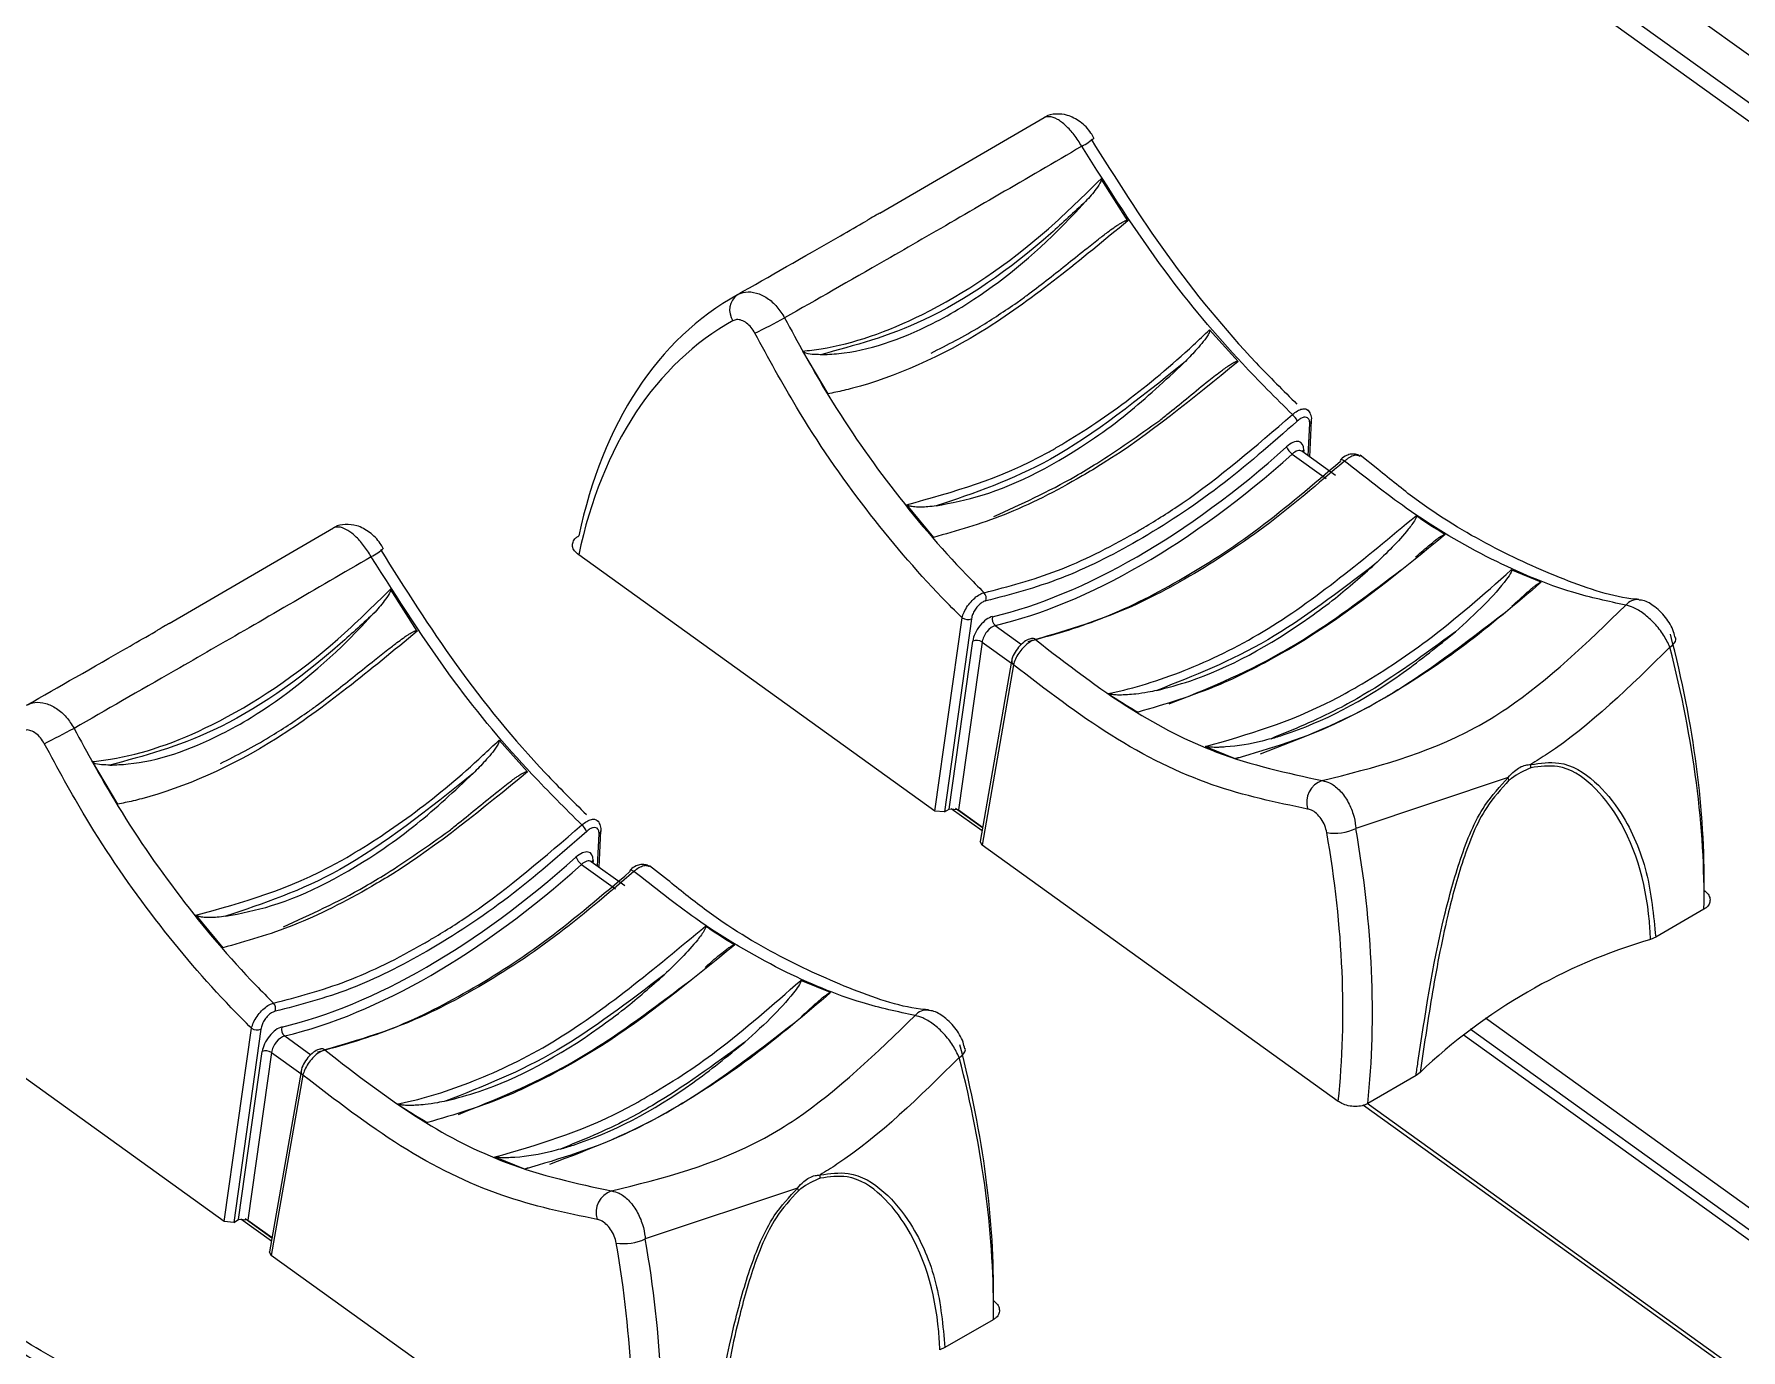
# Model space of a CAD drawing. Header units: inches. Extents: x 1.2 to 43.4, y 1.7 to 28.6.
# Drawn here: x 9.558 to 10.728, y 14.014 to 14.915 of the extents above; entities that cross this region are included whole.
import ezdxf

# ---------------------------------------------------------------- set-up
doc = ezdxf.new("R2010")
doc.units = ezdxf.units.IN
doc.header["$MEASUREMENT"] = 0

msp = doc.modelspace()

# ---------------------------------------------------------------- linework, layer by layer
for p, q in [((9.7171, 15.6321), (12.6866, 13.4969)), ((9.6946, 15.6029), (12.664, 13.4677)), ((9.7137, 15.6019), (12.6831, 13.4666)), ((10.1381, 14.7927), (10.2506, 14.8581)), ((10.3081, 14.7874), (10.2898, 14.8162)), ((10.3836, 14.6909), (10.3641, 14.7126)), ((10.0851, 14.698), (10.1025, 14.6688)), ((10.4316, 14.6263), (10.4327, 14.6485)), ((10.4328, 14.6255), (10.434, 14.6506)), ((10.4207, 14.6275), (10.4439, 14.6108)), ((10.4274, 14.6294), (10.4272, 14.6294)), ((10.4504, 14.6128), (10.4273, 14.6294)), ((10.4286, 14.6303), (10.4285, 14.6285)), ((10.4795, 14.6171), (10.4673, 14.6267)), ((10.1563, 14.5928), (10.1748, 14.5704)), ((9.651, 14.5115), (9.7635, 14.5769)), ((10.1758, 14.3828), (9.9316, 14.5584)), ((10.5914, 14.5397), (10.5709, 14.5481)), ((9.821, 14.5062), (9.8027, 14.535)), ((10.1758, 14.3828), (10.1944, 14.5153)), ((10.2009, 14.5147), (10.1823, 14.3823)), ((10.2172, 14.51), (10.2352, 14.4971)), ((10.1856, 14.3842), (10.2017, 14.4993)), ((10.2082, 14.4987), (10.192, 14.3838)), ((10.2082, 14.4987), (10.2282, 14.4843)), ((10.6837, 14.5013), (10.6836, 14.5016)), ((10.2284, 14.4856), (10.2068, 14.3621)), ((10.2297, 14.4831), (10.2081, 14.3596)), ((9.8965, 14.4097), (9.877, 14.4314)), ((10.3613, 14.4271), (10.382, 14.4188)), ((9.598, 14.4168), (9.6154, 14.3876)), ((10.5687, 14.4058), (10.4643, 14.371)), ((10.1823, 14.3823), (10.1758, 14.3828)), ((10.1823, 14.3823), (10.1856, 14.3842)), ((10.192, 14.3838), (10.1856, 14.3842)), ((10.187, 14.3847), (10.2081, 14.3696)), ((10.2084, 14.3714), (10.19, 14.3847)), ((10.192, 14.3838), (10.2085, 14.3719)), ((9.9445, 14.3451), (9.9456, 14.3673)), ((9.9457, 14.3443), (9.9469, 14.3694)), ((10.2081, 14.3596), (10.2068, 14.3621)), ((10.4523, 14.184), (10.2081, 14.3596)), ((9.9336, 14.3463), (9.9568, 14.3296)), ((9.9402, 14.3482), (9.9401, 14.3482)), ((9.9633, 14.3316), (9.9402, 14.3482)), ((9.9415, 14.3491), (9.9414, 14.3473)), ((9.9924, 14.3359), (9.9802, 14.3455)), ((9.6692, 14.3116), (9.6877, 14.2892)), ((10.7029, 14.3156), (10.6699, 14.2965)), ((10.6699, 14.2965), (10.6663, 14.2949)), ((9.6887, 14.1016), (9.4445, 14.2772)), ((10.1043, 14.2585), (10.0838, 14.2669)), ((11.6292, 13.4673), (10.5532, 14.2409)), ((9.6887, 14.1016), (9.7073, 14.2341)), ((9.7138, 14.2335), (9.6952, 14.1011)), ((9.7301, 14.2288), (9.748, 14.2159)), ((11.612, 13.4574), (10.5379, 14.2297)), ((11.6175, 13.4606), (10.5427, 14.2334)), ((9.6984, 14.103), (9.7146, 14.2181)), ((9.721, 14.2175), (9.7049, 14.1026)), ((9.721, 14.2175), (9.7411, 14.2031)), ((10.1965, 14.2201), (10.1965, 14.2204)), ((9.7413, 14.2044), (9.7196, 14.0809)), ((10.5084, 14.2038), (10.5056, 14.2017)), ((9.7426, 14.2019), (9.7209, 14.0784)), ((10.5056, 14.2017), (10.4725, 14.1826)), ((10.4697, 14.1815), (11.5369, 13.414)), ((11.5391, 13.4153), (10.4722, 14.1825)), ((9.8742, 14.1459), (9.8949, 14.1376)), ((10.0816, 14.1246), (9.9772, 14.0898)), ((9.6952, 14.1011), (9.6887, 14.1016)), ((9.6952, 14.1011), (9.6984, 14.103)), ((9.7049, 14.1026), (9.6984, 14.103)), ((9.6999, 14.1035), (9.721, 14.0884)), ((9.7213, 14.0902), (9.7029, 14.1035)), ((9.7049, 14.1026), (9.7214, 14.0907)), ((9.7209, 14.0784), (9.7196, 14.0809)), ((9.9652, 13.9028), (9.7209, 14.0784)), ((10.2158, 14.0344), (10.1827, 14.0153)), ((10.1827, 14.0153), (10.1792, 14.0137))]:
    msp.add_line(p, q)
at = {"flags": 128}
for points in [[(10.4539, 14.6237), (10.454, 14.6237), (10.4544, 14.6238), (10.4548, 14.6238), (10.4554, 14.6235), (10.456, 14.6232), (10.4566, 14.6227)], [(10.6796, 14.4952), (10.6813, 14.4965), (10.6826, 14.4979), (10.6834, 14.4992), (10.6838, 14.5004), (10.6837, 14.5013)], [(9.9668, 14.3425), (9.9669, 14.3425), (9.9672, 14.3426), (9.9677, 14.3426), (9.9682, 14.3423), (9.9689, 14.342), (9.9695, 14.3415)], [(10.1924, 14.214), (10.1942, 14.2153), (10.1955, 14.2166), (10.1963, 14.218), (10.1967, 14.2192), (10.1965, 14.2201)]]:
    msp.add_lwpolyline(points, dxfattribs=at)
for centre, radius, start, end in [((10.2569, 14.8765), 0.0428, 297.3178, 310.9883), ((10.0482, 14.7262), 0.0131, 127.1657, 213.8888), ((9.4537, 15.8949), 1.3273, 296.8105, 297.8), ((10.4143, 14.6462), 0.0106, 21.5812, 51.6572), ((10.4314, 14.6509), 0.00263, 298.5261, 353.1197), ((10.4266, 14.636), 0.0103, 199.6566, 235.2419), ((10.4301, 14.6277), 0.00302, 120.523, 150.5322), ((10.4547, 14.623), 0.00101, 142.0854, 203.2951), ((9.7698, 14.5953), 0.0428, 297.3177, 310.9883), ((10.2052, 14.5287), 0.00575, 341.647, 41.8164), ((10.6573, 14.5177), 0.0101, 83.9841, 141.2646), ((10.1982, 14.5209), 0.00675, 236.3071, 293.6461), ((10.2208, 14.5145), 0.0057, 162.5358, 231.1772), ((10.2044, 14.4931), 0.00675, 56.3036, 113.6529), ((10.2425, 14.4981), 0.00314, 46.5134, 100.3833), ((10.2311, 14.4854), 0.00267, 175.7016, 239.3075), ((8.9666, 15.6137), 1.3273, 296.8105, 297.8), ((10.5612, 14.4139), 0.0232, 356.7584, 2.1983), ((10.4463, 14.389), 0.0157, 108.7593, 197.277), ((10.5491, 14.3987), 0.0209, 14.6945, 20.0132), ((9.9272, 14.365), 0.0106, 21.5794, 51.6585), ((9.9443, 14.3696), 0.00263, 298.5261, 353.1197), ((10.4499, 14.4007), 0.033, 260.5484, 295.8397), ((9.9395, 14.3548), 0.0103, 199.657, 235.242), ((9.943, 14.3465), 0.00304, 120.5972, 149.2059), ((9.9676, 14.3418), 0.00101, 142.0932, 203.2874), ((10.7755, 13.9235), 0.3872, 106.3816, 133.613), ((9.7181, 14.2475), 0.00575, 341.6461, 41.8174), ((10.1702, 14.2365), 0.0101, 83.984, 141.2646), ((9.7111, 14.2397), 0.00675, 236.3057, 293.648), ((9.7336, 14.2333), 0.0057, 162.5358, 231.1781), ((9.7173, 14.2119), 0.00675, 56.3022, 113.6548), ((9.7554, 14.2169), 0.00314, 46.5124, 100.3843), ((9.7439, 14.2042), 0.00267, 175.7046, 239.309), ((10.0741, 14.1327), 0.0231, 356.7543, 2.2024), ((9.9592, 14.1078), 0.0157, 108.7596, 197.2765), ((10.062, 14.1174), 0.0209, 14.6941, 20.0136), ((9.9628, 14.1195), 0.033, 260.5482, 295.8399)]:
    msp.add_arc(centre, radius, start, end)
for centre, major_axis, ratio, start_param, end_param in [((10.2723, 14.3043), (-0.2278, 0.4346), 0.609477, 0.015514, 0.635757), ((10.2622, 14.299), (-0.2206, 0.4222), 0.610422, 0.01635, 0.636592), ((10.4188, 14.6241), (0.0079, 0.0113), 0.513883, 5.597097, 7.424621), ((10.3491, 14.9177), (0.2683, 0.3841), 0.513883, 3.664852, 4.283029), ((10.3523, 14.9155), (0.2709, 0.3878), 0.513775, 3.664923, 4.2831), ((10.4221, 14.6219), (0.00521, 0.00757), 0.519406, 6.272431, 7.420905), ((10.2114, 14.5044), (0.0079, 0.0113), 0.513883, 0.52326, 2.350784), ((10.2146, 14.5021), (0.00521, 0.00757), 0.519406, 0.519543, 2.347068), ((10.2748, 14.6119), (-0.324, 0.5157), 0.54313, 3.836956, 4.184286), ((10.2646, 14.6055), (-0.3312, 0.5282), 0.54393, 3.83737, 4.1847), ((10.0217, 14.4659), (-0.2821, 0.5398), 0.610422, 3.882904, 4.230235), ((10.0318, 14.4711), (-0.2893, 0.5523), 0.609678, 3.882247, 4.229577), ((9.9317, 14.3429), (0.0079, 0.0113), 0.513883, 5.597097, 7.424621), ((9.8619, 14.6365), (0.2683, 0.3841), 0.513883, 3.664852, 4.283029), ((9.8652, 14.6343), (0.2709, 0.3878), 0.513775, 3.664923, 4.2831), ((9.9349, 14.3407), (0.00521, 0.00757), 0.519406, 6.272431, 7.420905), ((9.7243, 14.2232), (0.0079, 0.0113), 0.513883, 0.52326, 2.350784), ((9.7275, 14.2209), (0.00521, 0.00757), 0.519406, 0.519543, 2.347068), ((9.7877, 14.3307), (-0.324, 0.5157), 0.54313, 3.836956, 4.184286), ((9.7775, 14.3243), (-0.3312, 0.5282), 0.54393, 3.83737, 4.1847), ((9.5346, 14.1847), (-0.2821, 0.5398), 0.610422, 3.882904, 4.230235), ((9.5447, 14.1899), (-0.2893, 0.5523), 0.609678, 3.882247, 4.229577)]:
    msp.add_ellipse(centre, major_axis=major_axis, ratio=ratio, start_param=start_param, end_param=end_param)
for points, knots in [([(10.2765, 14.8384), (10.2748, 14.8411), (10.2715, 14.8464), (10.2655, 14.8529), (10.2596, 14.8573), (10.2543, 14.8592), (10.2518, 14.8584), (10.2506, 14.8581)], [0, 0, 0, 0, 0.203816, 0.4060074, 0.6105444, 0.8213171, 1, 1, 1, 1]), ([(10.2848, 14.844), (10.2841, 14.8452), (10.2818, 14.8496), (10.2756, 14.8555), (10.2673, 14.86), (10.259, 14.8609), (10.2532, 14.8599), (10.251, 14.8582), (10.2508, 14.858)], [0, 0, 0, 0, 0.093418, 0.344977, 0.591034, 0.79107, 0.975801, 1, 1, 1, 1]), ([(10.2765, 14.8384), (10.2386, 14.8163), (10.1911, 14.7886), (10.1233, 14.7496), (10.0947, 14.7333), (10.0728, 14.7208)], [0, 0, 0, 0, 0.481828, 0.603062, 1, 1, 1, 1]), ([(10.4209, 14.6546), (10.4094, 14.666), (10.379, 14.6962), (10.3285, 14.7565), (10.2949, 14.8094), (10.2765, 14.8384)], [0, 0, 0, 0, 0.215853, 0.569407, 1, 1, 1, 1]), ([(10.2828, 14.8433), (10.2996, 14.8166), (10.3339, 14.7622), (10.3833, 14.7021), (10.4146, 14.671), (10.424, 14.6617)], [0, 0, 0, 0, 0.4027448, 0.8208253, 1, 1, 1, 1]), ([(10.0851, 14.698), (10.0893, 14.6985), (10.1151, 14.7015), (10.1712, 14.721), (10.2383, 14.7657), (10.2778, 14.8045), (10.2898, 14.8162)], [0, 0, 0, 0, 0.066937, 0.41117, 0.821319, 1, 1, 1, 1]), ([(10.2898, 14.8162), (10.2899, 14.8161), (10.29, 14.8159), (10.2899, 14.8153), (10.289, 14.8129), (10.2854, 14.8077), (10.2816, 14.8034), (10.2791, 14.8006)], [0, 0, 0, 0, 0.013157, 0.033548, 0.099391, 0.407967, 1, 1, 1, 1]), ([(10.2791, 14.8006), (10.2712, 14.7932), (10.2353, 14.7595), (10.1714, 14.7154), (10.1206, 14.7018), (10.0973, 14.6956)], [0, 0, 0, 0, 0.132152, 0.602042, 1, 1, 1, 1]), ([(10.0973, 14.6956), (10.1015, 14.6958), (10.1251, 14.6968), (10.1585, 14.7079), (10.2096, 14.7365), (10.2459, 14.7651), (10.2729, 14.7939), (10.2791, 14.8006)], [0, 0, 0, 0, 0.076489, 0.432336, 0.53972, 0.893345, 1, 1, 1, 1]), ([(10.1381, 14.7927), (10.1373, 14.7922), (10.1353, 14.7911), (10.1317, 14.789), (10.1292, 14.7875), (10.1286, 14.7871)], [0, 0, 0, 0, 0.350005, 0.834652, 1, 1, 1, 1]), ([(10.0403, 14.7367), (10.0625, 14.7493), (10.0893, 14.7646), (10.1227, 14.7838), (10.1286, 14.7871)], [0, 0, 0, 0, 0.824174, 1, 1, 1, 1]), ([(10.3081, 14.7874), (10.2759, 14.7608), (10.2112, 14.7072), (10.146, 14.6794), (10.1116, 14.6706), (10.1061, 14.6695), (10.1025, 14.6688)], [0, 0, 0, 0, 0.45231, 0.909806, 0.94102, 1, 1, 1, 1]), ([(10.2322, 14.7314), (10.2344, 14.733), (10.2454, 14.741), (10.2608, 14.7532), (10.2773, 14.7664), (10.2869, 14.774), (10.2934, 14.779), (10.2979, 14.7823), (10.301, 14.7844), (10.3031, 14.7857), (10.3046, 14.7866), (10.3056, 14.7871), (10.3063, 14.7874), (10.3069, 14.7876), (10.3074, 14.7877), (10.3077, 14.7876), (10.3079, 14.7876), (10.308, 14.7875), (10.3081, 14.7874), (10.3081, 14.7874)], [0, 0, 0, 0, 0.091006, 0.45554, 0.633539, 0.753183, 0.833289, 0.886893, 0.922832, 0.947014, 0.963373, 0.974519, 0.98219, 0.987542, 0.993251, 0.99559, 0.997954, 0.999545, 1, 1, 1, 1]), ([(10.0403, 14.7367), (10.0421, 14.7374), (10.0461, 14.7391), (10.0534, 14.7383), (10.0609, 14.7348), (10.0678, 14.7288), (10.0711, 14.7235), (10.0728, 14.7208)], [0, 0, 0, 0, 0.178683, 0.389456, 0.593993, 0.796184, 1, 1, 1, 1]), ([(10.1732, 14.6967), (10.1844, 14.7024), (10.2038, 14.7123), (10.2237, 14.7257), (10.2322, 14.7314)], [0, 0, 0, 0, 0.575003, 1, 1, 1, 1]), ([(10.0524, 14.7103), (10.0516, 14.7117), (10.05, 14.7144), (10.0467, 14.7174), (10.0432, 14.7194), (10.0399, 14.7199), (10.0382, 14.7192), (10.0374, 14.7189)], [0, 0, 0, 0, 0.2008765, 0.4016168, 0.6065676, 0.819277, 1, 1, 1, 1]), ([(10.0728, 14.7208), (10.0818, 14.7042), (10.1036, 14.664), (10.1451, 14.6039), (10.1832, 14.559), (10.2055, 14.5366), (10.2095, 14.5325)], [0, 0, 0, 0, 0.23639, 0.574702, 0.922827, 1, 1, 1, 1]), ([(10.1944, 14.5153), (10.1898, 14.5199), (10.1669, 14.5429), (10.1273, 14.5894), (10.0845, 14.6512), (10.0617, 14.6933), (10.0524, 14.7103)], [0, 0, 0, 0, 0.0850748, 0.4204891, 0.7656322, 1, 1, 1, 1]), ([(10.1563, 14.5928), (10.1882, 14.6015), (10.2221, 14.6109), (10.2888, 14.6489), (10.3267, 14.6771), (10.3604, 14.7092), (10.3641, 14.7126)], [0, 0, 0, 0, 0.473155, 0.503814, 0.94637, 1, 1, 1, 1]), ([(10.3641, 14.7126), (10.3641, 14.7126), (10.3642, 14.7124), (10.3642, 14.712), (10.3639, 14.7106), (10.3609, 14.7057), (10.3549, 14.6986), (10.3492, 14.6928), (10.3465, 14.69)], [0, 0, 0, 0, 0.007118, 0.017078, 0.044409, 0.156032, 0.599109, 1, 1, 1, 1]), ([(10.0973, 14.6956), (10.0955, 14.6957), (10.0917, 14.6958), (10.0878, 14.6961), (10.0856, 14.6975), (10.0853, 14.6977), (10.0851, 14.698), (10.0851, 14.698)], [0, 0, 0, 0, 0.465908, 0.93371, 0.960491, 0.987522, 1, 1, 1, 1]), ([(10.3836, 14.6909), (10.3527, 14.6656), (10.3169, 14.6364), (10.2633, 14.6044), (10.2232, 14.584), (10.1907, 14.5749), (10.1748, 14.5704)], [0, 0, 0, 0, 0.428705, 0.496172, 0.75297, 1, 1, 1, 1]), ([(10.3465, 14.69), (10.3158, 14.6654), (10.2582, 14.6194), (10.2027, 14.6007), (10.1767, 14.592)], [0, 0, 0, 0, 0.5335981, 1, 1, 1, 1]), ([(10.1767, 14.592), (10.1871, 14.5941), (10.2214, 14.6008), (10.2669, 14.6248), (10.3135, 14.6591), (10.3336, 14.678), (10.3465, 14.69)], [0, 0, 0, 0, 0.194224, 0.641953, 0.77129, 1, 1, 1, 1]), ([(10.3299, 14.6506), (10.3321, 14.6524), (10.3431, 14.6612), (10.3572, 14.673), (10.3707, 14.6835), (10.3757, 14.6872), (10.3781, 14.6887), (10.3797, 14.6897), (10.3809, 14.6904), (10.3817, 14.6907), (10.3824, 14.691), (10.3829, 14.6911), (10.3832, 14.6911), (10.3835, 14.691), (10.3836, 14.691), (10.3836, 14.6909)], [0, 0, 0, 0, 0.129538, 0.648397, 0.820159, 0.877622, 0.916416, 0.942711, 0.960628, 0.972935, 0.981483, 0.990422, 0.994076, 0.997775, 1, 1, 1, 1]), ([(10.2095, 14.5325), (10.2261, 14.5368), (10.2592, 14.5455), (10.2969, 14.5642), (10.3256, 14.581), (10.362, 14.6039), (10.3957, 14.6329), (10.4209, 14.6546)], [0, 0, 0, 0, 0.248411, 0.496821, 0.527006, 0.647843, 1, 1, 1, 1]), ([(10.4242, 14.6501), (10.4064, 14.6345), (10.3703, 14.6029), (10.3154, 14.5672), (10.2612, 14.54), (10.2277, 14.5313), (10.2107, 14.5269)], [0, 0, 0, 0, 0.247956, 0.503297, 0.748099, 1, 1, 1, 1]), ([(10.2163, 14.5848), (10.2348, 14.5932), (10.258, 14.6037), (10.2962, 14.6267), (10.3155, 14.6404), (10.3299, 14.6506)], [0, 0, 0, 0, 0.499888, 0.626785, 1, 1, 1, 1]), ([(10.4209, 14.6546), (10.422, 14.6555), (10.4243, 14.6573), (10.4275, 14.6586), (10.4301, 14.6587), (10.431, 14.6579), (10.4314, 14.6575)], [0, 0, 0, 0, 0.267164, 0.534222, 0.800953, 1, 1, 1, 1]), ([(10.4327, 14.6485), (10.4327, 14.649), (10.4327, 14.6503), (10.432, 14.6519), (10.4306, 14.6528), (10.4287, 14.6529), (10.4265, 14.652), (10.4249, 14.6508), (10.4242, 14.6501)], [0, 0, 0, 0, 0.108564, 0.292196, 0.471516, 0.647892, 0.823948, 1, 1, 1, 1]), ([(10.4314, 14.6575), (10.4316, 14.6575), (10.4319, 14.6574), (10.432, 14.6571), (10.432, 14.657)], [0, 0, 0, 0, 0.725048, 1, 1, 1, 1]), ([(10.434, 14.6505), (10.434, 14.6507), (10.4343, 14.6523), (10.4335, 14.6547), (10.4325, 14.6571), (10.4315, 14.6576), (10.4315, 14.6577)], [0, 0, 0, 0, 0.065465, 0.57066, 0.98914, 1, 1, 1, 1]), ([(10.4672, 14.6259), (10.4671, 14.626), (10.4664, 14.6268), (10.4641, 14.6275), (10.4611, 14.6277), (10.4577, 14.6265), (10.4552, 14.625), (10.454, 14.6237), (10.4539, 14.6236)], [0, 0, 0, 0, 0.020739, 0.241934, 0.4447, 0.678769, 0.982541, 1, 1, 1, 1]), ([(10.4669, 14.6261), (10.4662, 14.6264), (10.4648, 14.627), (10.4617, 14.6262), (10.4589, 14.6246), (10.4572, 14.6232), (10.4566, 14.6227)], [0, 0, 0, 0, 0.272876, 0.566369, 0.859052, 1, 1, 1, 1]), ([(10.2397, 14.4991), (10.256, 14.5035), (10.2891, 14.5126), (10.3427, 14.5395), (10.3984, 14.5753), (10.4351, 14.6067), (10.4538, 14.6226)], [0, 0, 0, 0, 0.243757, 0.494258, 0.743515, 1, 1, 1, 1]), ([(10.4566, 14.6227), (10.4384, 14.6072), (10.402, 14.5761), (10.3629, 14.5508), (10.334, 14.5345), (10.2987, 14.5162), (10.2676, 14.5071), (10.2447, 14.5004)], [0, 0, 0, 0, 0.252922, 0.505844, 0.535964, 0.656537, 1, 1, 1, 1]), ([(10.6494, 14.524), (10.6374, 14.5266), (10.6077, 14.5329), (10.557, 14.5542), (10.5041, 14.5852), (10.4707, 14.6116), (10.4566, 14.6227)], [0, 0, 0, 0, 0.196948, 0.486122, 0.783685, 1, 1, 1, 1]), ([(10.6584, 14.5279), (10.6575, 14.528), (10.6417, 14.5291), (10.6074, 14.5407), (10.5568, 14.5634), (10.5135, 14.5894), (10.4879, 14.6102), (10.4795, 14.6171)], [0, 0, 0, 0, 0.016398, 0.30019, 0.579936, 0.861127, 1, 1, 1, 1]), ([(10.1767, 14.592), (10.1748, 14.5918), (10.1713, 14.5913), (10.1668, 14.5911), (10.1635, 14.5912), (10.1613, 14.5913), (10.1597, 14.5916), (10.1586, 14.5918), (10.1579, 14.592), (10.1573, 14.5922), (10.1569, 14.5924), (10.1565, 14.5926), (10.1564, 14.5927), (10.1563, 14.5928), (10.1563, 14.5928)], [0, 0, 0, 0, 0.298507, 0.528194, 0.683026, 0.787322, 0.857597, 0.905034, 0.937178, 0.95912, 0.981433, 0.990201, 0.996887, 1, 1, 1, 1]), ([(9.7894, 14.5572), (9.7877, 14.5599), (9.7844, 14.5652), (9.7784, 14.5717), (9.7724, 14.5761), (9.7672, 14.578), (9.7647, 14.5772), (9.7635, 14.5769)], [0, 0, 0, 0, 0.203816, 0.406007, 0.610544, 0.821317, 1, 1, 1, 1]), ([(9.7976, 14.5628), (9.797, 14.564), (9.7946, 14.5683), (9.7885, 14.5742), (9.7802, 14.5788), (9.7719, 14.5796), (9.7661, 14.5787), (9.7639, 14.577), (9.7637, 14.5768)], [0, 0, 0, 0, 0.093418, 0.344977, 0.591034, 0.791071, 0.975801, 1, 1, 1, 1]), ([(10.2945, 14.4634), (10.295, 14.4635), (10.3118, 14.4669), (10.3468, 14.4778), (10.4176, 14.5118), (10.4707, 14.5562), (10.5056, 14.5853)], [0, 0, 0, 0, 0.007572, 0.255601, 0.510614, 1, 1, 1, 1]), ([(10.5056, 14.5853), (10.5056, 14.5853), (10.5057, 14.5852), (10.5058, 14.5849), (10.5057, 14.5841), (10.5041, 14.5809), (10.4954, 14.5693), (10.4854, 14.5597), (10.4774, 14.552)], [0, 0, 0, 0, 0.004434, 0.010173, 0.021006, 0.068061, 0.254, 1, 1, 1, 1]), ([(10.5256, 14.5723), (10.5251, 14.5726), (10.5191, 14.5763), (10.5124, 14.5806), (10.5062, 14.5849), (10.5056, 14.5853)], [0, 0, 0, 0, 0.066272, 0.901769, 1, 1, 1, 1]), ([(9.9316, 14.5584), (9.9306, 14.5593), (9.9285, 14.5611), (9.9272, 14.5642), (9.9275, 14.5673), (9.9292, 14.5699), (9.931, 14.571), (9.9316, 14.5715)], [0, 0, 0, 0, 0.214827, 0.429684, 0.644207, 0.858606, 1, 1, 1, 1]), ([(10.5256, 14.5723), (10.495, 14.5474), (10.4583, 14.5174), (10.4069, 14.4868), (10.3658, 14.4656), (10.3335, 14.4561), (10.3151, 14.4507)], [0, 0, 0, 0, 0.420318, 0.505078, 0.717723, 1, 1, 1, 1]), ([(10.5053, 14.557), (10.5066, 14.5581), (10.5095, 14.5607), (10.5137, 14.5642), (10.5173, 14.5672), (10.5198, 14.5692), (10.5215, 14.5704), (10.5228, 14.5713), (10.5237, 14.5718), (10.5244, 14.5721), (10.5249, 14.5723), (10.5253, 14.5724), (10.5255, 14.5723), (10.5256, 14.5723), (10.5256, 14.5723)], [0, 0, 0, 0, 0.206339, 0.462953, 0.636174, 0.753256, 0.832574, 0.886512, 0.923414, 0.948907, 0.975529, 0.986143, 0.994939, 1, 1, 1, 1]), ([(9.7894, 14.5572), (9.7515, 14.5351), (9.704, 14.5074), (9.6361, 14.4684), (9.6076, 14.4521), (9.5857, 14.4396)], [0, 0, 0, 0, 0.481828, 0.603062, 1, 1, 1, 1]), ([(9.9338, 14.3734), (9.9223, 14.3848), (9.8919, 14.415), (9.8413, 14.4753), (9.8078, 14.5282), (9.7894, 14.5572)], [0, 0, 0, 0, 0.215853, 0.569407, 1, 1, 1, 1]), ([(9.7957, 14.5621), (9.8125, 14.5354), (9.8468, 14.481), (9.8962, 14.4209), (9.9275, 14.3898), (9.9369, 14.3805)], [0, 0, 0, 0, 0.4027448, 0.8208253, 1, 1, 1, 1]), ([(10.4774, 14.552), (10.4528, 14.5333), (10.4024, 14.4948), (10.3532, 14.4755), (10.3279, 14.4656)], [0, 0, 0, 0, 0.487974, 1, 1, 1, 1]), ([(10.3279, 14.4656), (10.3354, 14.4675), (10.3688, 14.4764), (10.4111, 14.4994), (10.4537, 14.5311), (10.4684, 14.5441), (10.4774, 14.552)], [0, 0, 0, 0, 0.156721, 0.702167, 0.818098, 1, 1, 1, 1]), ([(10.3363, 14.4563), (10.3615, 14.4663), (10.3924, 14.4788), (10.4463, 14.5111), (10.474, 14.532), (10.4955, 14.5483)], [0, 0, 0, 0, 0.491015, 0.605205, 1, 1, 1, 1]), ([(10.3613, 14.4271), (10.39, 14.4354), (10.4242, 14.4452), (10.4758, 14.4739), (10.5171, 14.5007), (10.5518, 14.5313), (10.5709, 14.5481)], [0, 0, 0, 0, 0.422733, 0.503536, 0.726272, 1, 1, 1, 1]), ([(10.5709, 14.5481), (10.5709, 14.5481), (10.571, 14.5481), (10.5711, 14.5479), (10.5711, 14.5474), (10.5702, 14.5453), (10.5645, 14.5372), (10.5518, 14.5231), (10.5394, 14.5119), (10.5326, 14.5057)], [0, 0, 0, 0, 0.00301, 0.006717, 0.013211, 0.034267, 0.132434, 0.522423, 1, 1, 1, 1]), ([(9.598, 14.4168), (9.6022, 14.4173), (9.628, 14.4203), (9.6841, 14.4398), (9.7512, 14.4845), (9.7907, 14.5233), (9.8027, 14.535)], [0, 0, 0, 0, 0.066937, 0.41117, 0.821319, 1, 1, 1, 1]), ([(9.8027, 14.535), (9.8028, 14.5349), (9.8028, 14.5347), (9.8028, 14.5341), (9.8019, 14.5317), (9.7982, 14.5265), (9.7945, 14.5222), (9.792, 14.5193)], [0, 0, 0, 0, 0.013157, 0.033548, 0.099391, 0.407966, 1, 1, 1, 1]), ([(10.1944, 14.5153), (10.1948, 14.5166), (10.1956, 14.5192), (10.1981, 14.5235), (10.2013, 14.5274), (10.2048, 14.5304), (10.2076, 14.532), (10.2091, 14.5324), (10.2095, 14.5325)], [0, 0, 0, 0, 0.186974, 0.374499, 0.56068, 0.743147, 0.921863, 1, 1, 1, 1]), ([(10.5914, 14.5397), (10.574, 14.5249), (10.5391, 14.4952), (10.5017, 14.4707), (10.4737, 14.4545), (10.4373, 14.435), (10.4057, 14.4258), (10.382, 14.4188)], [0, 0, 0, 0, 0.242689, 0.485375, 0.515758, 0.637393, 1, 1, 1, 1]), ([(10.5713, 14.5233), (10.572, 14.5239), (10.5746, 14.5263), (10.5784, 14.5297), (10.5824, 14.5333), (10.5852, 14.5357), (10.5871, 14.5372), (10.5885, 14.5382), (10.5894, 14.5389), (10.5901, 14.5393), (10.5907, 14.5396), (10.5911, 14.5397), (10.5913, 14.5398), (10.5913, 14.5397), (10.5914, 14.5397)], [0, 0, 0, 0, 0.110119, 0.400739, 0.596752, 0.728882, 0.817995, 0.878204, 0.919026, 0.946911, 0.974726, 0.985957, 0.995005, 1, 1, 1, 1]), ([(9.792, 14.5193), (9.7841, 14.512), (9.7482, 14.4783), (9.6843, 14.4342), (9.6335, 14.4206), (9.6102, 14.4144)], [0, 0, 0, 0, 0.132152, 0.602042, 1, 1, 1, 1]), ([(9.6102, 14.4144), (9.6144, 14.4146), (9.638, 14.4156), (9.6713, 14.4267), (9.7224, 14.4553), (9.7588, 14.4839), (9.7858, 14.5127), (9.792, 14.5193)], [0, 0, 0, 0, 0.076489, 0.432336, 0.539721, 0.893345, 1, 1, 1, 1]), ([(10.2107, 14.5269), (10.2104, 14.5268), (10.2094, 14.5266), (10.2074, 14.5255), (10.2051, 14.5233), (10.2031, 14.5206), (10.2015, 14.5176), (10.2011, 14.5157), (10.2009, 14.5147)], [0, 0, 0, 0, 0.077744, 0.255442, 0.437189, 0.62338, 0.811729, 1, 1, 1, 1]), ([(10.399, 14.4222), (10.427, 14.4329), (10.481, 14.4534), (10.539, 14.4978), (10.5669, 14.5193)], [0, 0, 0, 0, 0.5178474, 1, 1, 1, 1]), ([(10.4413, 14.4038), (10.4766, 14.4127), (10.5195, 14.4234), (10.5898, 14.4662), (10.6229, 14.4983), (10.6494, 14.524)], [0, 0, 0, 0, 0.482262, 0.585619, 1, 1, 1, 1]), ([(10.6796, 14.4952), (10.6783, 14.498), (10.6756, 14.5036), (10.6692, 14.5117), (10.6619, 14.5183), (10.655, 14.5226), (10.6511, 14.5236), (10.6494, 14.524)], [0, 0, 0, 0, 0.212336, 0.425642, 0.637858, 0.844545, 1, 1, 1, 1]), ([(10.6834, 14.5013), (10.683, 14.5028), (10.6819, 14.5078), (10.6768, 14.5162), (10.6691, 14.5235), (10.6625, 14.5273), (10.659, 14.5274), (10.6585, 14.5274)], [0, 0, 0, 0, 0.12272, 0.412965, 0.713717, 0.955456, 1, 1, 1, 1]), ([(9.651, 14.5115), (9.6502, 14.511), (9.6482, 14.5099), (9.6446, 14.5078), (9.6421, 14.5063), (9.6415, 14.5059)], [0, 0, 0, 0, 0.350007, 0.83465, 1, 1, 1, 1]), ([(9.5532, 14.4555), (9.5754, 14.4681), (9.6022, 14.4834), (9.6356, 14.5026), (9.6415, 14.5059)], [0, 0, 0, 0, 0.824174, 1, 1, 1, 1]), ([(9.821, 14.5062), (9.7888, 14.4796), (9.7241, 14.426), (9.6589, 14.3982), (9.6245, 14.3894), (9.619, 14.3883), (9.6154, 14.3876)], [0, 0, 0, 0, 0.45231, 0.909807, 0.94102, 1, 1, 1, 1]), ([(9.7451, 14.4502), (9.7473, 14.4518), (9.7583, 14.4598), (9.7737, 14.472), (9.7902, 14.4852), (9.7997, 14.4927), (9.8063, 14.4978), (9.8108, 14.5011), (9.8138, 14.5032), (9.816, 14.5045), (9.8174, 14.5054), (9.8185, 14.5059), (9.8192, 14.5062), (9.8198, 14.5064), (9.8203, 14.5065), (9.8206, 14.5064), (9.8208, 14.5064), (9.8209, 14.5063), (9.821, 14.5062), (9.821, 14.5062)], [0, 0, 0, 0, 0.091005, 0.455539, 0.633539, 0.753183, 0.833289, 0.886893, 0.922832, 0.947014, 0.963373, 0.974519, 0.982191, 0.987542, 0.993251, 0.99559, 0.997954, 0.999545, 1, 1, 1, 1]), ([(10.242, 14.501), (10.2415, 14.5009), (10.2398, 14.5007), (10.2367, 14.4988), (10.233, 14.4954), (10.23, 14.4907), (10.2285, 14.4874), (10.2284, 14.4857), (10.2284, 14.4856)], [0, 0, 0, 0, 0.0740505, 0.270467, 0.5112387, 0.7466721, 0.9852258, 1, 1, 1, 1]), ([(10.2447, 14.5004), (10.2436, 14.5), (10.2415, 14.4993), (10.2379, 14.4966), (10.2346, 14.4931), (10.2319, 14.4891), (10.2303, 14.4856), (10.2299, 14.4838), (10.2297, 14.4831)], [0, 0, 0, 0, 0.18149, 0.362968, 0.544429, 0.726209, 0.908501, 1, 1, 1, 1]), ([(10.2447, 14.5004), (10.2664, 14.4836), (10.3073, 14.452), (10.3743, 14.4182), (10.4173, 14.409), (10.4413, 14.4038)], [0, 0, 0, 0, 0.33474, 0.6292757, 1, 1, 1, 1]), ([(10.4063, 14.4325), (10.4092, 14.4334), (10.4382, 14.4423), (10.4817, 14.4644), (10.5207, 14.4961), (10.5326, 14.5057)], [0, 0, 0, 0, 0.07306, 0.718365, 1, 1, 1, 1]), ([(10.5326, 14.5057), (10.5115, 14.4903), (10.4846, 14.4706), (10.4423, 14.4473), (10.4214, 14.4387), (10.4063, 14.4325)], [0, 0, 0, 0, 0.497032, 0.634013, 1, 1, 1, 1]), ([(10.6796, 14.4952), (10.6524, 14.4684), (10.6217, 14.4381), (10.5881, 14.4172), (10.5843, 14.4148)], [0, 0, 0, 0, 0.886617, 1, 1, 1, 1]), ([(10.4313, 14.3843), (10.4097, 14.3888), (10.3656, 14.3979), (10.2967, 14.4316), (10.2519, 14.4661), (10.2297, 14.4831)], [0, 0, 0, 0, 0.327408, 0.667083, 1, 1, 1, 1]), ([(10.3279, 14.4656), (10.3259, 14.4651), (10.3211, 14.4641), (10.3144, 14.4631), (10.3084, 14.4626), (10.3042, 14.4624), (10.3013, 14.4624), (10.2993, 14.4625), (10.2978, 14.4627), (10.2968, 14.4628), (10.296, 14.4629), (10.2955, 14.463), (10.295, 14.4632), (10.2947, 14.4633), (10.2946, 14.4634), (10.2945, 14.4634), (10.2945, 14.4634)], [0, 0, 0, 0, 0.19086, 0.453327, 0.63018, 0.749418, 0.829911, 0.884364, 0.921323, 0.946538, 0.963873, 0.980081, 0.988488, 0.994463, 0.998623, 1, 1, 1, 1]), ([(10.2945, 14.4634), (10.295, 14.463), (10.3013, 14.4589), (10.3082, 14.4547), (10.3145, 14.451), (10.3151, 14.4507)], [0, 0, 0, 0, 0.082514, 0.920631, 1, 1, 1, 1]), ([(9.5532, 14.4555), (9.555, 14.4562), (9.559, 14.4579), (9.5662, 14.4571), (9.5738, 14.4536), (9.5807, 14.4476), (9.584, 14.4423), (9.5857, 14.4396)], [0, 0, 0, 0, 0.178683, 0.389456, 0.593993, 0.796184, 1, 1, 1, 1]), ([(9.6861, 14.4155), (9.6973, 14.4212), (9.7167, 14.4311), (9.7366, 14.4445), (9.7451, 14.4502)], [0, 0, 0, 0, 0.575002, 1, 1, 1, 1]), ([(9.5653, 14.4291), (9.5645, 14.4304), (9.5629, 14.4332), (9.5596, 14.4362), (9.5561, 14.4382), (9.5528, 14.4387), (9.5511, 14.438), (9.5503, 14.4377)], [0, 0, 0, 0, 0.200877, 0.401617, 0.606568, 0.819277, 1, 1, 1, 1]), ([(9.5857, 14.4396), (9.5947, 14.423), (9.6165, 14.3828), (9.658, 14.3227), (9.696, 14.2778), (9.7184, 14.2554), (9.7224, 14.2513)], [0, 0, 0, 0, 0.23639, 0.574702, 0.922827, 1, 1, 1, 1]), ([(9.7073, 14.2341), (9.7027, 14.2387), (9.6798, 14.2617), (9.6402, 14.3082), (9.5974, 14.3699), (9.5745, 14.4121), (9.5653, 14.4291)], [0, 0, 0, 0, 0.085075, 0.420489, 0.765632, 1, 1, 1, 1]), ([(9.6692, 14.3116), (9.7011, 14.3203), (9.735, 14.3297), (9.8016, 14.3677), (9.8396, 14.3958), (9.8733, 14.428), (9.877, 14.4314)], [0, 0, 0, 0, 0.473155, 0.503814, 0.94637, 1, 1, 1, 1]), ([(9.877, 14.4314), (9.877, 14.4314), (9.8771, 14.4312), (9.8771, 14.4308), (9.8768, 14.4294), (9.8738, 14.4245), (9.8678, 14.4174), (9.8621, 14.4115), (9.8594, 14.4088)], [0, 0, 0, 0, 0.007119, 0.017077, 0.04441, 0.156033, 0.599109, 1, 1, 1, 1]), ([(10.4063, 14.4325), (10.4042, 14.432), (10.3939, 14.4291), (10.3824, 14.4272), (10.3714, 14.4266), (10.3684, 14.4265), (10.3664, 14.4266), (10.3649, 14.4266), (10.3638, 14.4267), (10.3631, 14.4268), (10.3625, 14.4268), (10.362, 14.4269), (10.3617, 14.427), (10.3615, 14.427), (10.3614, 14.4271), (10.3613, 14.4271)], [0, 0, 0, 0, 0.1435076, 0.7184308, 0.8088865, 0.8698378, 0.9110304, 0.9389847, 0.9580621, 0.9711919, 0.9803398, 0.990104, 0.9940462, 0.998029, 1, 1, 1, 1]), ([(9.6102, 14.4144), (9.6083, 14.4145), (9.6046, 14.4146), (9.6007, 14.4149), (9.5985, 14.4163), (9.5982, 14.4165), (9.598, 14.4168), (9.598, 14.4168)], [0, 0, 0, 0, 0.4659079, 0.9337092, 0.9604925, 0.9875222, 1, 1, 1, 1]), ([(10.382, 14.4188), (10.382, 14.4188), (10.3819, 14.4189), (10.3818, 14.419), (10.382, 14.4192), (10.3829, 14.4194), (10.3839, 14.4196), (10.3844, 14.4197)], [0, 0, 0, 0, 0.030355, 0.072764, 0.186509, 0.640532, 1, 1, 1, 1]), ([(10.5687, 14.4058), (10.5701, 14.4074), (10.5737, 14.4114), (10.5793, 14.4144), (10.5831, 14.4147), (10.5843, 14.4148)], [0, 0, 0, 0, 0.304029, 0.787472, 1, 1, 1, 1]), ([(10.5843, 14.4148), (10.5908, 14.4157), (10.6072, 14.4181), (10.6291, 14.4041), (10.65, 14.3782), (10.6656, 14.3415), (10.6684, 14.3115), (10.6699, 14.2965)], [0, 0, 0, 0, 0.116438, 0.292573, 0.468654, 0.733955, 1, 1, 1, 1]), ([(10.6663, 14.2949), (10.6662, 14.2974), (10.6649, 14.3269), (10.6546, 14.3664), (10.6274, 14.4014), (10.6064, 14.4156), (10.5906, 14.4134), (10.5843, 14.4126)], [0, 0, 0, 0, 0.045206, 0.532626, 0.709475, 0.885064, 1, 1, 1, 1]), ([(9.8965, 14.4097), (9.8656, 14.3844), (9.8298, 14.3551), (9.7762, 14.3232), (9.7361, 14.3028), (9.7036, 14.2937), (9.6877, 14.2892)], [0, 0, 0, 0, 0.428705, 0.496172, 0.75297, 1, 1, 1, 1]), ([(9.8594, 14.4088), (9.8287, 14.3842), (9.7711, 14.3382), (9.7155, 14.3195), (9.6896, 14.3108)], [0, 0, 0, 0, 0.533598, 1, 1, 1, 1]), ([(9.6896, 14.3108), (9.7, 14.3128), (9.7342, 14.3196), (9.7798, 14.3436), (9.8264, 14.3779), (9.8465, 14.3967), (9.8594, 14.4088)], [0, 0, 0, 0, 0.1942237, 0.6419528, 0.7712903, 1, 1, 1, 1]), ([(9.8428, 14.3694), (9.845, 14.3712), (9.856, 14.38), (9.8701, 14.3918), (9.8836, 14.4023), (9.8886, 14.406), (9.891, 14.4075), (9.8926, 14.4085), (9.8938, 14.4092), (9.8946, 14.4095), (9.8952, 14.4098), (9.8957, 14.4099), (9.8961, 14.4099), (9.8964, 14.4098), (9.8965, 14.4097), (9.8965, 14.4097)], [0, 0, 0, 0, 0.129538, 0.648396, 0.820159, 0.877622, 0.916416, 0.942711, 0.960628, 0.972935, 0.981483, 0.990422, 0.994076, 0.997775, 1, 1, 1, 1]), ([(10.4413, 14.4038), (10.443, 14.4034), (10.4469, 14.4025), (10.4531, 14.3978), (10.4588, 14.3902), (10.4627, 14.3813), (10.464, 14.3747), (10.4643, 14.3715), (10.4643, 14.371)], [0, 0, 0, 0, 0.155392, 0.361995, 0.574125, 0.787346, 0.968024, 1, 1, 1, 1]), ([(10.5056, 14.2017), (10.506, 14.2047), (10.5111, 14.2383), (10.5186, 14.2889), (10.5353, 14.35), (10.5491, 14.3846), (10.5632, 14.3998), (10.5687, 14.4058)], [0, 0, 0, 0, 0.047044, 0.53055, 0.706931, 0.883364, 1, 1, 1, 1]), ([(10.5693, 14.404), (10.5639, 14.3981), (10.5504, 14.3832), (10.5371, 14.3492), (10.5252, 14.305), (10.5159, 14.2548), (10.5109, 14.2208), (10.5084, 14.2038)], [0, 0, 0, 0, 0.114747, 0.290047, 0.466606, 0.73294, 1, 1, 1, 1]), ([(10.5843, 14.4126), (10.5798, 14.4105), (10.5746, 14.4082), (10.5699, 14.4044), (10.5693, 14.404)], [0, 0, 0, 0, 0.882834, 1, 1, 1, 1]), ([(10.4445, 14.3681), (10.4441, 14.3697), (10.4433, 14.373), (10.4407, 14.3776), (10.4375, 14.3813), (10.4342, 14.3836), (10.4322, 14.3841), (10.4313, 14.3843)], [0, 0, 0, 0, 0.214995, 0.430074, 0.642164, 0.846816, 1, 1, 1, 1]), ([(9.7224, 14.2513), (9.739, 14.2556), (9.7721, 14.2643), (9.8098, 14.283), (9.8385, 14.2998), (9.8748, 14.3227), (9.9086, 14.3517), (9.9338, 14.3734)], [0, 0, 0, 0, 0.248411, 0.496821, 0.527006, 0.647843, 1, 1, 1, 1]), ([(9.9371, 14.3689), (9.9193, 14.3533), (9.8831, 14.3217), (9.8283, 14.286), (9.7741, 14.2588), (9.7406, 14.2501), (9.7236, 14.2457)], [0, 0, 0, 0, 0.247956, 0.503297, 0.748099, 1, 1, 1, 1]), ([(9.7292, 14.3036), (9.7477, 14.312), (9.7708, 14.3225), (9.8091, 14.3455), (9.8284, 14.3592), (9.8428, 14.3694)], [0, 0, 0, 0, 0.499888, 0.626786, 1, 1, 1, 1]), ([(9.9338, 14.3734), (9.9349, 14.3743), (9.9372, 14.3761), (9.9404, 14.3774), (9.9429, 14.3775), (9.9439, 14.3767), (9.9443, 14.3763)], [0, 0, 0, 0, 0.267164, 0.53422, 0.800953, 1, 1, 1, 1]), ([(9.9456, 14.3673), (9.9456, 14.3678), (9.9455, 14.3691), (9.9449, 14.3707), (9.9435, 14.3716), (9.9416, 14.3717), (9.9393, 14.3708), (9.9378, 14.3696), (9.9371, 14.3689)], [0, 0, 0, 0, 0.108564, 0.292195, 0.471514, 0.64789, 0.823945, 1, 1, 1, 1]), ([(9.9443, 14.3763), (9.9445, 14.3763), (9.9448, 14.3762), (9.9449, 14.3758), (9.9449, 14.3758)], [0, 0, 0, 0, 0.725063, 1, 1, 1, 1]), ([(9.9468, 14.3693), (9.9469, 14.3695), (9.9472, 14.3711), (9.9464, 14.3735), (9.9454, 14.3758), (9.9444, 14.3764), (9.9444, 14.3764)], [0, 0, 0, 0, 0.065464, 0.570659, 0.98914, 1, 1, 1, 1]), ([(9.98, 14.3447), (9.98, 14.3448), (9.9793, 14.3456), (9.977, 14.3463), (9.974, 14.3464), (9.9706, 14.3453), (9.9681, 14.3438), (9.9669, 14.3425), (9.9668, 14.3424)], [0, 0, 0, 0, 0.020739, 0.241934, 0.444704, 0.678769, 0.982543, 1, 1, 1, 1]), ([(9.9797, 14.3449), (9.9791, 14.3452), (9.9777, 14.3458), (9.9746, 14.345), (9.9718, 14.3434), (9.9701, 14.342), (9.9695, 14.3415)], [0, 0, 0, 0, 0.272878, 0.566369, 0.859054, 1, 1, 1, 1]), ([(9.7526, 14.2179), (9.7689, 14.2223), (9.802, 14.2314), (9.8556, 14.2583), (9.9112, 14.2941), (9.948, 14.3255), (9.9667, 14.3414)], [0, 0, 0, 0, 0.243757, 0.494258, 0.743515, 1, 1, 1, 1]), ([(9.9695, 14.3415), (9.9513, 14.326), (9.9149, 14.2949), (9.8758, 14.2696), (9.8468, 14.2533), (9.8116, 14.2349), (9.7805, 14.2259), (9.7576, 14.2192)], [0, 0, 0, 0, 0.252922, 0.505844, 0.535964, 0.656537, 1, 1, 1, 1]), ([(10.1623, 14.2428), (10.1503, 14.2454), (10.1206, 14.2517), (10.0699, 14.273), (10.017, 14.304), (9.9836, 14.3304), (9.9695, 14.3415)], [0, 0, 0, 0, 0.196948, 0.486122, 0.783685, 1, 1, 1, 1]), ([(10.1713, 14.2467), (10.1704, 14.2468), (10.1546, 14.2479), (10.1203, 14.2594), (10.0697, 14.2822), (10.0264, 14.3081), (10.0008, 14.329), (9.9924, 14.3359)], [0, 0, 0, 0, 0.016398, 0.30019, 0.579936, 0.861127, 1, 1, 1, 1]), ([(10.703, 14.3287), (10.704, 14.3278), (10.7061, 14.3261), (10.7073, 14.3229), (10.707, 14.3198), (10.7054, 14.3173), (10.7036, 14.3161), (10.7029, 14.3156)], [0, 0, 0, 0, 0.214838, 0.429686, 0.644209, 0.858607, 1, 1, 1, 1]), ([(9.6896, 14.3108), (9.6877, 14.3105), (9.6842, 14.3101), (9.6797, 14.3099), (9.6764, 14.31), (9.6741, 14.3101), (9.6726, 14.3104), (9.6715, 14.3106), (9.6708, 14.3108), (9.6702, 14.311), (9.6697, 14.3112), (9.6694, 14.3114), (9.6693, 14.3115), (9.6692, 14.3116), (9.6692, 14.3116)], [0, 0, 0, 0, 0.2985059, 0.5281954, 0.6830278, 0.7873204, 0.857598, 0.9050325, 0.9371802, 0.9591205, 0.9814326, 0.9902014, 0.9968872, 1, 1, 1, 1]), ([(9.8074, 14.1822), (9.8079, 14.1823), (9.8247, 14.1857), (9.8597, 14.1966), (9.9305, 14.2306), (9.9836, 14.275), (10.0185, 14.3041)], [0, 0, 0, 0, 0.007572, 0.255601, 0.510614, 1, 1, 1, 1]), ([(10.0185, 14.3041), (10.0185, 14.3041), (10.0186, 14.304), (10.0187, 14.3037), (10.0186, 14.3029), (10.017, 14.2997), (10.0083, 14.2881), (9.9983, 14.2785), (9.9903, 14.2708)], [0, 0, 0, 0, 0.004434, 0.010173, 0.021007, 0.068061, 0.253999, 1, 1, 1, 1]), ([(10.0385, 14.2911), (10.038, 14.2914), (10.032, 14.2951), (10.0253, 14.2994), (10.0191, 14.3037), (10.0185, 14.3041)], [0, 0, 0, 0, 0.066272, 0.901769, 1, 1, 1, 1]), ([(10.0385, 14.2911), (10.0079, 14.2662), (9.9712, 14.2362), (9.9198, 14.2056), (9.8787, 14.1844), (9.8464, 14.1749), (9.8279, 14.1695)], [0, 0, 0, 0, 0.420318, 0.505078, 0.717723, 1, 1, 1, 1]), ([(10.0182, 14.2758), (10.0195, 14.2769), (10.0224, 14.2795), (10.0265, 14.283), (10.0302, 14.286), (10.0327, 14.288), (10.0344, 14.2892), (10.0357, 14.29), (10.0365, 14.2906), (10.0372, 14.2909), (10.0378, 14.2911), (10.0381, 14.2912), (10.0384, 14.2911), (10.0384, 14.2911), (10.0385, 14.2911)], [0, 0, 0, 0, 0.206338, 0.462953, 0.636173, 0.753256, 0.832575, 0.886512, 0.923413, 0.948908, 0.975529, 0.986143, 0.99494, 1, 1, 1, 1]), ([(9.9903, 14.2708), (9.9657, 14.2521), (9.9153, 14.2136), (9.8661, 14.1942), (9.8408, 14.1843)], [0, 0, 0, 0, 0.4879733, 1, 1, 1, 1]), ([(9.8408, 14.1843), (9.8483, 14.1863), (9.8817, 14.1952), (9.924, 14.2182), (9.9666, 14.2499), (9.9813, 14.2629), (9.9903, 14.2708)], [0, 0, 0, 0, 0.1567214, 0.7021666, 0.8180983, 1, 1, 1, 1]), ([(9.8492, 14.1751), (9.8743, 14.1851), (9.9053, 14.1976), (9.9592, 14.2299), (9.9869, 14.2508), (10.0084, 14.2671)], [0, 0, 0, 0, 0.491015, 0.605205, 1, 1, 1, 1]), ([(9.8742, 14.1459), (9.9029, 14.1541), (9.9371, 14.164), (9.9887, 14.1927), (10.03, 14.2195), (10.0647, 14.2501), (10.0838, 14.2669)], [0, 0, 0, 0, 0.422733, 0.503536, 0.726272, 1, 1, 1, 1]), ([(10.0838, 14.2669), (10.0838, 14.2669), (10.0839, 14.2669), (10.084, 14.2667), (10.084, 14.2662), (10.0831, 14.2641), (10.0774, 14.256), (10.0647, 14.2419), (10.0523, 14.2307), (10.0454, 14.2245)], [0, 0, 0, 0, 0.00301, 0.006716, 0.013211, 0.034267, 0.132434, 0.522423, 1, 1, 1, 1]), ([(9.7073, 14.2341), (9.7077, 14.2354), (9.7085, 14.238), (9.711, 14.2423), (9.7141, 14.2462), (9.7177, 14.2492), (9.7205, 14.2508), (9.722, 14.2512), (9.7224, 14.2513)], [0, 0, 0, 0, 0.186975, 0.374499, 0.560677, 0.743147, 0.921863, 1, 1, 1, 1]), ([(10.1043, 14.2585), (10.0869, 14.2437), (10.052, 14.214), (10.0146, 14.1895), (9.9866, 14.1733), (9.9502, 14.1538), (9.9186, 14.1446), (9.8949, 14.1376)], [0, 0, 0, 0, 0.242689, 0.485375, 0.515758, 0.637393, 1, 1, 1, 1]), ([(10.0842, 14.2421), (10.0849, 14.2427), (10.0874, 14.245), (10.0913, 14.2485), (10.0953, 14.2521), (10.0981, 14.2545), (10.1, 14.256), (10.1013, 14.257), (10.1023, 14.2577), (10.103, 14.2581), (10.1035, 14.2584), (10.1039, 14.2585), (10.1041, 14.2586), (10.1042, 14.2585), (10.1043, 14.2585)], [0, 0, 0, 0, 0.110121, 0.400738, 0.596752, 0.728883, 0.817995, 0.878205, 0.919026, 0.946911, 0.974726, 0.985957, 0.995005, 1, 1, 1, 1]), ([(9.7236, 14.2457), (9.7233, 14.2456), (9.7223, 14.2454), (9.7203, 14.2443), (9.718, 14.2421), (9.7159, 14.2394), (9.7144, 14.2364), (9.714, 14.2345), (9.7138, 14.2335)], [0, 0, 0, 0, 0.077745, 0.255442, 0.43719, 0.623381, 0.811729, 1, 1, 1, 1]), ([(9.9542, 14.1226), (9.9895, 14.1314), (10.0324, 14.1422), (10.1026, 14.185), (10.1358, 14.2171), (10.1623, 14.2428)], [0, 0, 0, 0, 0.482262, 0.585618, 1, 1, 1, 1]), ([(10.1924, 14.214), (10.1911, 14.2168), (10.1885, 14.2224), (10.1821, 14.2305), (10.1748, 14.2371), (10.1679, 14.2414), (10.164, 14.2423), (10.1623, 14.2428)], [0, 0, 0, 0, 0.212336, 0.425642, 0.637858, 0.844545, 1, 1, 1, 1]), ([(10.1963, 14.2201), (10.1959, 14.2216), (10.1948, 14.2266), (10.1897, 14.235), (10.182, 14.2423), (10.1754, 14.2461), (10.1719, 14.2462), (10.1714, 14.2462)], [0, 0, 0, 0, 0.12272, 0.412965, 0.713717, 0.955456, 1, 1, 1, 1]), ([(9.9119, 14.141), (9.9399, 14.1516), (9.9939, 14.1721), (10.0519, 14.2166), (10.0798, 14.2381)], [0, 0, 0, 0, 0.5178473, 1, 1, 1, 1]), ([(9.7549, 14.2198), (9.7544, 14.2197), (9.7526, 14.2195), (9.7496, 14.2176), (9.7459, 14.2142), (9.7429, 14.2095), (9.7414, 14.2062), (9.7413, 14.2045), (9.7413, 14.2044)], [0, 0, 0, 0, 0.07405, 0.27047, 0.511239, 0.746672, 0.985226, 1, 1, 1, 1]), ([(9.7576, 14.2192), (9.7565, 14.2188), (9.7543, 14.2181), (9.7508, 14.2154), (9.7475, 14.2119), (9.7448, 14.2079), (9.7432, 14.2044), (9.7427, 14.2026), (9.7426, 14.2019)], [0, 0, 0, 0, 0.18149, 0.362968, 0.544427, 0.726209, 0.908502, 1, 1, 1, 1]), ([(9.7576, 14.2192), (9.7793, 14.2024), (9.8202, 14.1708), (9.8872, 14.137), (9.9302, 14.1278), (9.9542, 14.1226)], [0, 0, 0, 0, 0.33474, 0.6292757, 1, 1, 1, 1]), ([(9.9191, 14.1513), (9.9221, 14.1522), (9.9511, 14.1611), (9.9946, 14.1832), (10.0336, 14.2149), (10.0454, 14.2245)], [0, 0, 0, 0, 0.07306, 0.718364, 1, 1, 1, 1]), ([(10.0454, 14.2245), (10.0243, 14.2091), (9.9974, 14.1894), (9.9551, 14.166), (9.9343, 14.1575), (9.9191, 14.1513)], [0, 0, 0, 0, 0.497032, 0.634013, 1, 1, 1, 1]), ([(10.1924, 14.214), (10.1653, 14.1872), (10.1346, 14.1569), (10.101, 14.136), (10.0972, 14.1336)], [0, 0, 0, 0, 0.886617, 1, 1, 1, 1]), ([(9.9442, 14.1031), (9.9226, 14.1076), (9.8785, 14.1167), (9.8096, 14.1504), (9.7648, 14.1849), (9.7426, 14.2019)], [0, 0, 0, 0, 0.327408, 0.667083, 1, 1, 1, 1]), ([(9.8408, 14.1843), (9.8388, 14.1839), (9.834, 14.1829), (9.8273, 14.1819), (9.8212, 14.1814), (9.8171, 14.1812), (9.8142, 14.1812), (9.8121, 14.1813), (9.8107, 14.1814), (9.8097, 14.1816), (9.8089, 14.1817), (9.8083, 14.1818), (9.8079, 14.182), (9.8076, 14.1821), (9.8074, 14.1821), (9.8074, 14.1822), (9.8074, 14.1822)], [0, 0, 0, 0, 0.190859, 0.453327, 0.63018, 0.749419, 0.829911, 0.884364, 0.921322, 0.946538, 0.963873, 0.980082, 0.988488, 0.994462, 0.998623, 1, 1, 1, 1]), ([(9.8074, 14.1822), (9.8079, 14.1818), (9.8142, 14.1777), (9.8211, 14.1735), (9.8274, 14.1698), (9.8279, 14.1695)], [0, 0, 0, 0, 0.0825143, 0.9206313, 1, 1, 1, 1]), ([(10.4725, 14.1826), (10.4713, 14.182), (10.4688, 14.1808), (10.464, 14.1803), (10.4591, 14.1809), (10.4551, 14.1822), (10.4531, 14.1835), (10.4523, 14.184)], [0, 0, 0, 0, 0.2148338, 0.4296819, 0.6442126, 0.8586128, 1, 1, 1, 1]), ([(9.9191, 14.1513), (9.9171, 14.1508), (9.9068, 14.1479), (9.8953, 14.146), (9.8843, 14.1454), (9.8813, 14.1453), (9.8792, 14.1454), (9.8778, 14.1454), (9.8767, 14.1455), (9.876, 14.1455), (9.8754, 14.1456), (9.8749, 14.1457), (9.8745, 14.1458), (9.8743, 14.1458), (9.8742, 14.1459), (9.8742, 14.1459)], [0, 0, 0, 0, 0.143507, 0.718431, 0.808885, 0.869838, 0.91103, 0.938984, 0.958062, 0.971192, 0.98034, 0.990104, 0.994047, 0.998029, 1, 1, 1, 1]), ([(9.8949, 14.1376), (9.8949, 14.1376), (9.8947, 14.1377), (9.8947, 14.1378), (9.8949, 14.138), (9.8958, 14.1382), (9.8968, 14.1384), (9.8973, 14.1385)], [0, 0, 0, 0, 0.030353, 0.072771, 0.186503, 0.640524, 1, 1, 1, 1]), ([(10.0816, 14.1246), (10.083, 14.1262), (10.0866, 14.1302), (10.0922, 14.1332), (10.096, 14.1335), (10.0972, 14.1336)], [0, 0, 0, 0, 0.304031, 0.787473, 1, 1, 1, 1]), ([(10.0972, 14.1336), (10.1037, 14.1345), (10.1201, 14.1369), (10.142, 14.1229), (10.1629, 14.097), (10.1785, 14.0603), (10.1813, 14.0303), (10.1827, 14.0153)], [0, 0, 0, 0, 0.116438, 0.292573, 0.468654, 0.733955, 1, 1, 1, 1]), ([(10.1792, 14.0137), (10.179, 14.0162), (10.1778, 14.0457), (10.1675, 14.0852), (10.1403, 14.1202), (10.1193, 14.1344), (10.1035, 14.1322), (10.0972, 14.1314)], [0, 0, 0, 0, 0.045206, 0.532626, 0.709475, 0.885064, 1, 1, 1, 1]), ([(9.9542, 14.1226), (9.9559, 14.1222), (9.9598, 14.1213), (9.966, 14.1166), (9.9717, 14.109), (9.9755, 14.1001), (9.9769, 14.0935), (9.9772, 14.0903), (9.9772, 14.0898)], [0, 0, 0, 0, 0.155392, 0.361995, 0.574125, 0.787346, 0.968024, 1, 1, 1, 1]), ([(10.0185, 13.9205), (10.0189, 13.9235), (10.024, 13.9571), (10.0315, 14.0077), (10.0482, 14.0688), (10.062, 14.1034), (10.076, 14.1186), (10.0816, 14.1246)], [0, 0, 0, 0, 0.047044, 0.53055, 0.706931, 0.883364, 1, 1, 1, 1]), ([(10.0822, 14.1228), (10.0768, 14.1169), (10.0633, 14.102), (10.05, 14.068), (10.0381, 14.0238), (10.0288, 13.9736), (10.0238, 13.9396), (10.0213, 13.9226)], [0, 0, 0, 0, 0.114747, 0.290047, 0.466606, 0.73294, 1, 1, 1, 1]), ([(10.0972, 14.1314), (10.0926, 14.1293), (10.0875, 14.127), (10.0828, 14.1232), (10.0822, 14.1228)], [0, 0, 0, 0, 0.882831, 1, 1, 1, 1]), ([(9.9574, 14.0869), (9.957, 14.0885), (9.9562, 14.0918), (9.9536, 14.0964), (9.9504, 14.1001), (9.9471, 14.1024), (9.9451, 14.1029), (9.9442, 14.1031)], [0, 0, 0, 0, 0.214995, 0.430074, 0.642164, 0.846816, 1, 1, 1, 1]), ([(9.6752, 13.9616), (9.6632, 13.9641), (9.6334, 13.9705), (9.5828, 13.9918), (9.5299, 14.0228), (9.4965, 14.0492), (9.4824, 14.0603)], [0, 0, 0, 0, 0.196948, 0.486122, 0.783685, 1, 1, 1, 1]), ([(9.6842, 13.9655), (9.6833, 13.9656), (9.6675, 13.9667), (9.6332, 13.9782), (9.5826, 14.001), (9.5393, 14.0269), (9.5137, 14.0478), (9.5052, 14.0547)], [0, 0, 0, 0, 0.016398, 0.30019, 0.579936, 0.861127, 1, 1, 1, 1]), ([(10.2159, 14.0475), (10.2169, 14.0466), (10.219, 14.0449), (10.2202, 14.0417), (10.2199, 14.0386), (10.2183, 14.036), (10.2165, 14.0349), (10.2158, 14.0344)], [0, 0, 0, 0, 0.214839, 0.429685, 0.644207, 0.858607, 1, 1, 1, 1])]:
    msp.add_open_spline(points, degree=3, knots=knots)

doc.saveas('drawing.dxf')
